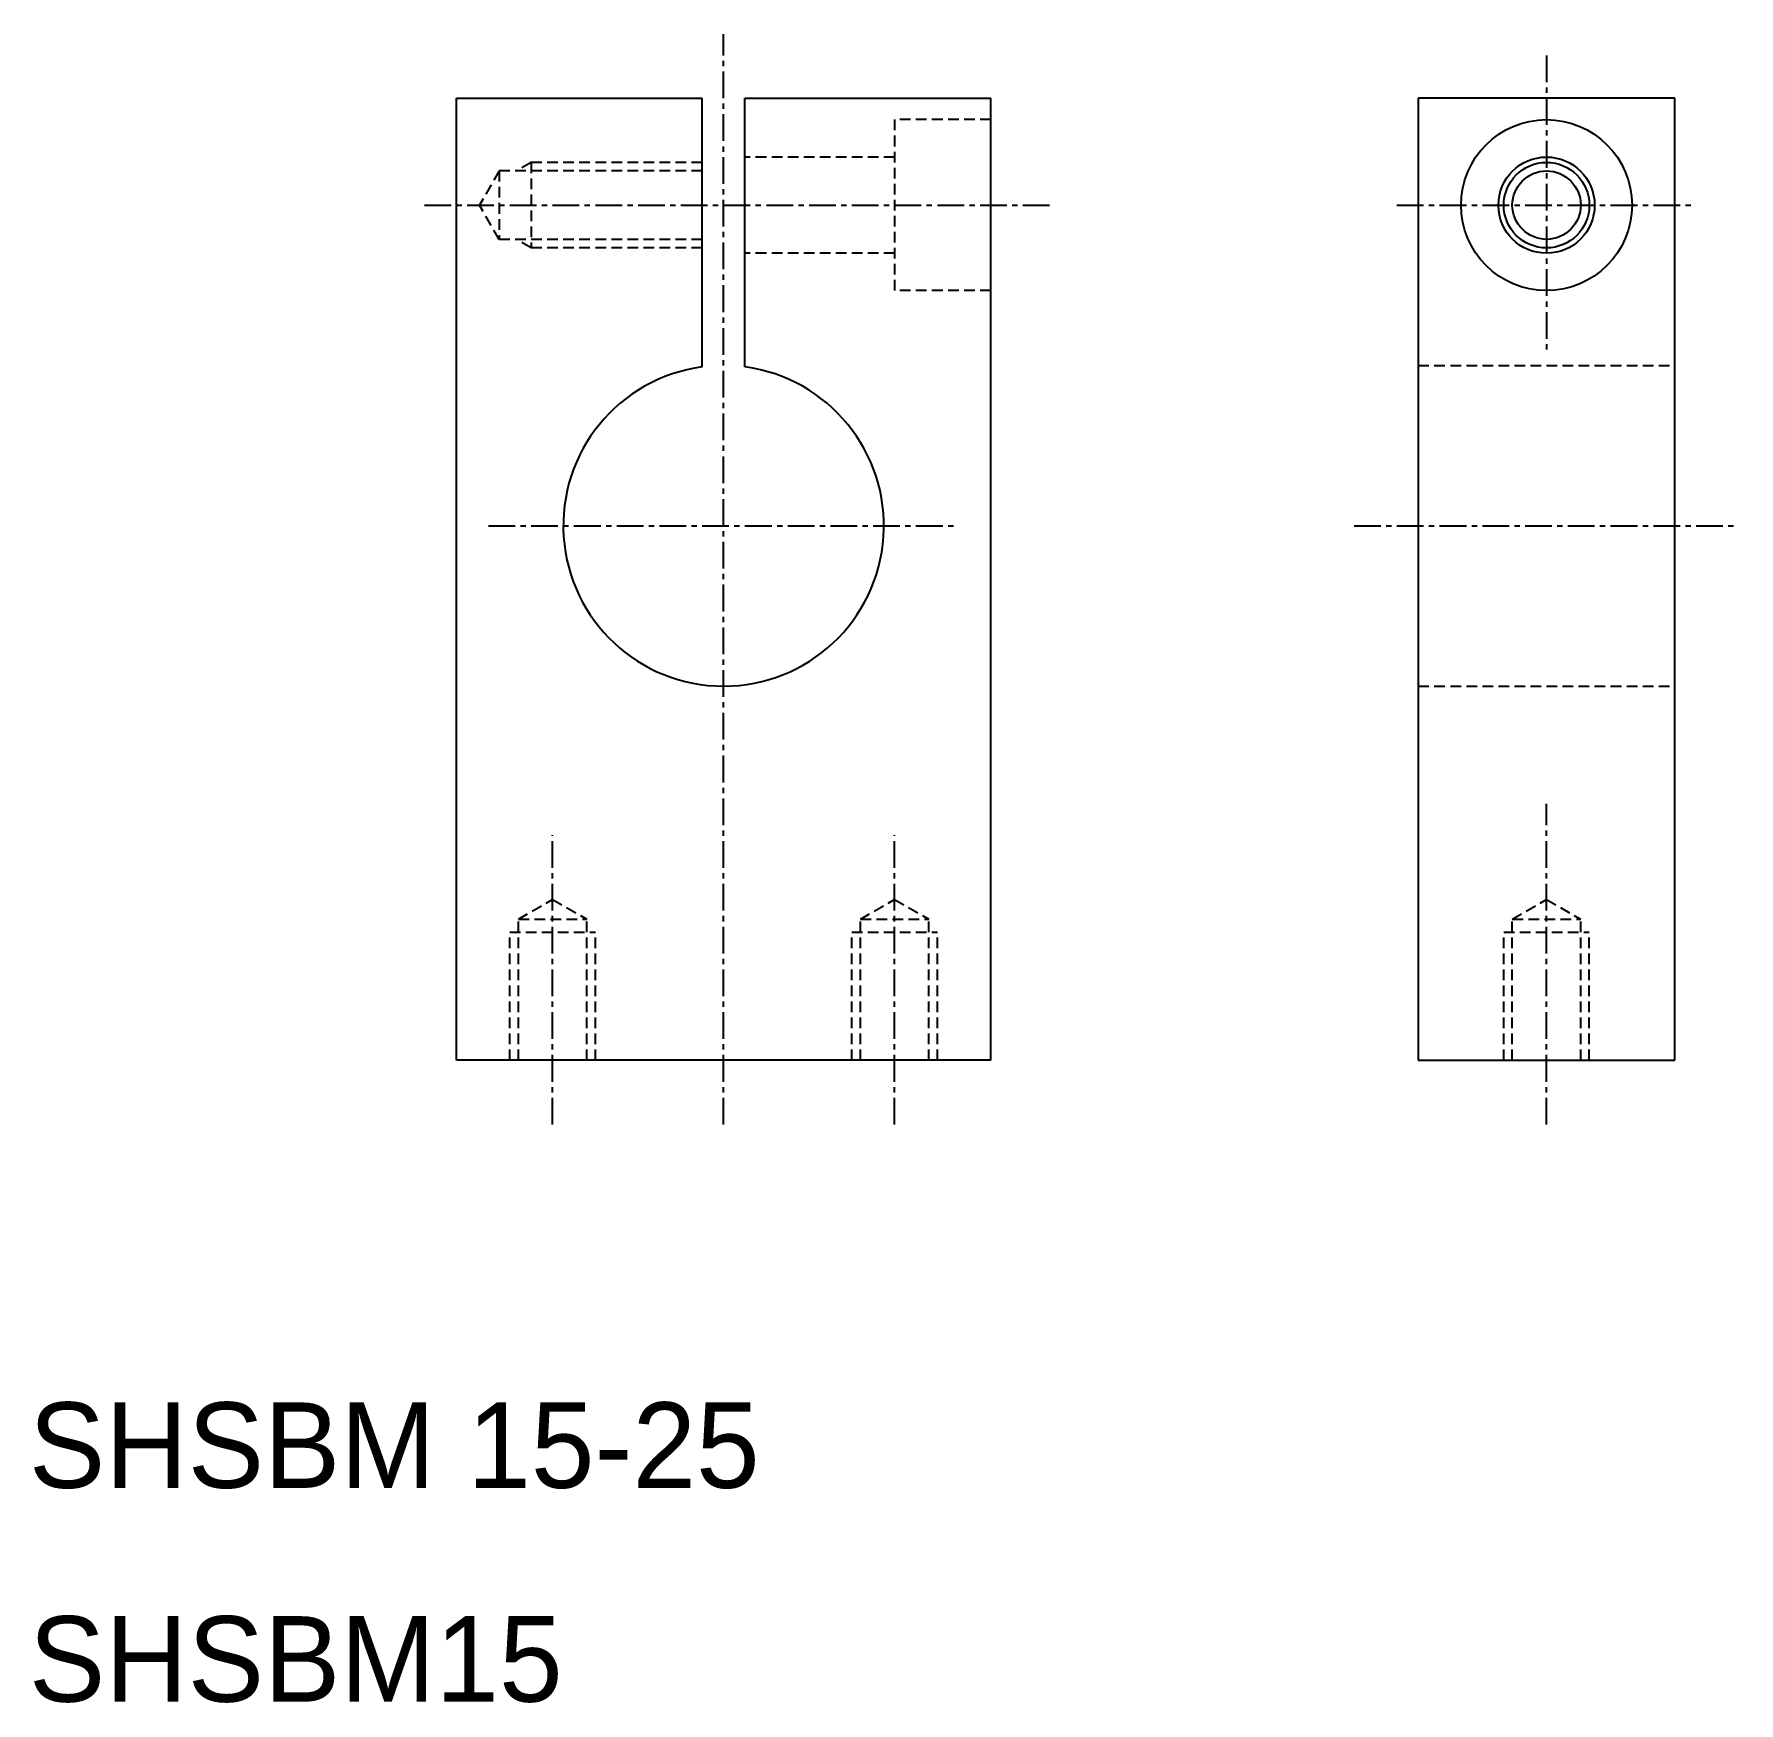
# Model space of a CAD drawing. Extents: x 10.2 to 90, y 9.9 to 88.
import ezdxf

# ---------------------------------------------------------------- set-up
doc = ezdxf.new("R2010")
doc.units = 0
doc.linetypes.add('CENTER', pattern=[2, 1.25, -0.25, 0.25, -0.25])
doc.linetypes.add('DASHED', pattern=[0.75, 0.5, -0.25])
doc.layers.get('0').update_dxf_attribs({"linetype": 'CONTINUOUS'})
doc.layers.add('CENTER', color=1, linetype='CENTER')

msp = doc.modelspace()

# ---------------------------------------------------------------- linework, layer by layer
at = {"color": 7, "linetype": 'CONTINUOUS'}
for p, q in [((30, 40), (30, 85)), ((30, 85), (41.5, 85)), ((41.5, 72.433), (41.5, 85)), ((43.5, 85), (55, 85)), ((43.5, 72.433), (43.5, 85)), ((55, 40), (55, 85)), ((87, 85), (75, 85)), ((75, 85), (75, 40)), ((87, 40), (87, 85)), ((55, 40), (30, 40)), ((75, 40), (87, 40))]:
    msp.add_line(p, q, dxfattribs=at)
at = {"color": 3, "linetype": 'DASHED'}
for p, q in [((55, 84), (50.5, 84)), ((50.5, 84), (50.5, 76)), ((50.5, 82.25), (43.5, 82.25)), ((32, 81.6), (31.076, 80)), ((41.5, 81.6), (32, 81.6)), ((32, 81.6), (32, 78.4)), ((33.5, 82), (32.807, 81.6)), ((41.5, 82), (33.5, 82)), ((33.5, 82), (33.5, 78)), ((32, 78.4), (31.076, 80)), ((41.5, 78.4), (32, 78.4)), ((33.5, 78), (32.807, 78.4)), ((41.5, 78), (33.5, 78)), ((50.5, 77.75), (43.5, 77.75)), ((55, 76), (50.5, 76)), ((75, 72.5), (87, 72.5)), ((75, 57.5), (87, 57.5)), ((32.9, 46.6), (34.5, 47.524)), ((34.5, 47.524), (36.1, 46.6)), ((48.9, 46.6), (50.5, 47.524)), ((50.5, 47.524), (52.1, 46.6)), ((79.4, 46.6), (81, 47.524)), ((81, 47.524), (82.6, 46.6)), ((32.9, 40), (32.9, 46.6)), ((32.9, 46.6), (36.1, 46.6)), ((36.1, 40), (36.1, 46.6)), ((48.9, 40), (48.9, 46.6)), ((48.9, 46.6), (52.1, 46.6)), ((52.1, 40), (52.1, 46.6)), ((79.4, 40), (79.4, 46.6)), ((79.4, 46.6), (82.6, 46.6)), ((82.6, 40), (82.6, 46.6)), ((32.5, 40), (32.5, 46)), ((32.5, 46), (36.5, 46)), ((36.5, 40), (36.5, 46)), ((48.5, 40), (48.5, 46)), ((48.5, 46), (52.5, 46)), ((52.5, 40), (52.5, 46)), ((79, 40), (79, 46)), ((79, 46), (83, 46)), ((83, 40), (83, 46))]:
    msp.add_line(p, q, dxfattribs=at)
at = {"color": 7, "linetype": 'CONTINUOUS'}
for radius in [4, 2.25, 1.6]:
    msp.add_circle((81, 80), radius, dxfattribs=at)
at = {"color": 3, "linetype": 'CONTINUOUS'}
msp.add_circle((81, 80), 2, dxfattribs=at)
at = {"color": 7, "linetype": 'CONTINUOUS'}
msp.add_arc((42.5, 65), 7.5, 97.66226, 82.33774, dxfattribs=at)
at = {"layer": 'CENTER', "color": 1, "linetype": 'CENTER'}
for p, q in [((42.5, 37), (42.5, 88)), ((81, 87), (81, 73)), ((28.5, 80), (58, 80)), ((74, 80), (88, 80)), ((31.5, 65), (53.5, 65)), ((72, 65), (90, 65)), ((81, 37), (81, 52)), ((34.5, 37), (34.5, 50.524)), ((50.5, 37), (50.5, 50.524))]:
    msp.add_line(p, q, dxfattribs=at)

# ---------------------------------------------------------------- texts
at = {"color": 7, "linetype": 'CONTINUOUS'}
for s, p in [('SHSBM 15-25', (10, 20)), ('SHSBM15', (10, 10))]:
    msp.add_text(s, height=4, dxfattribs=at).set_placement(p)

doc.saveas('drawing.dxf')
